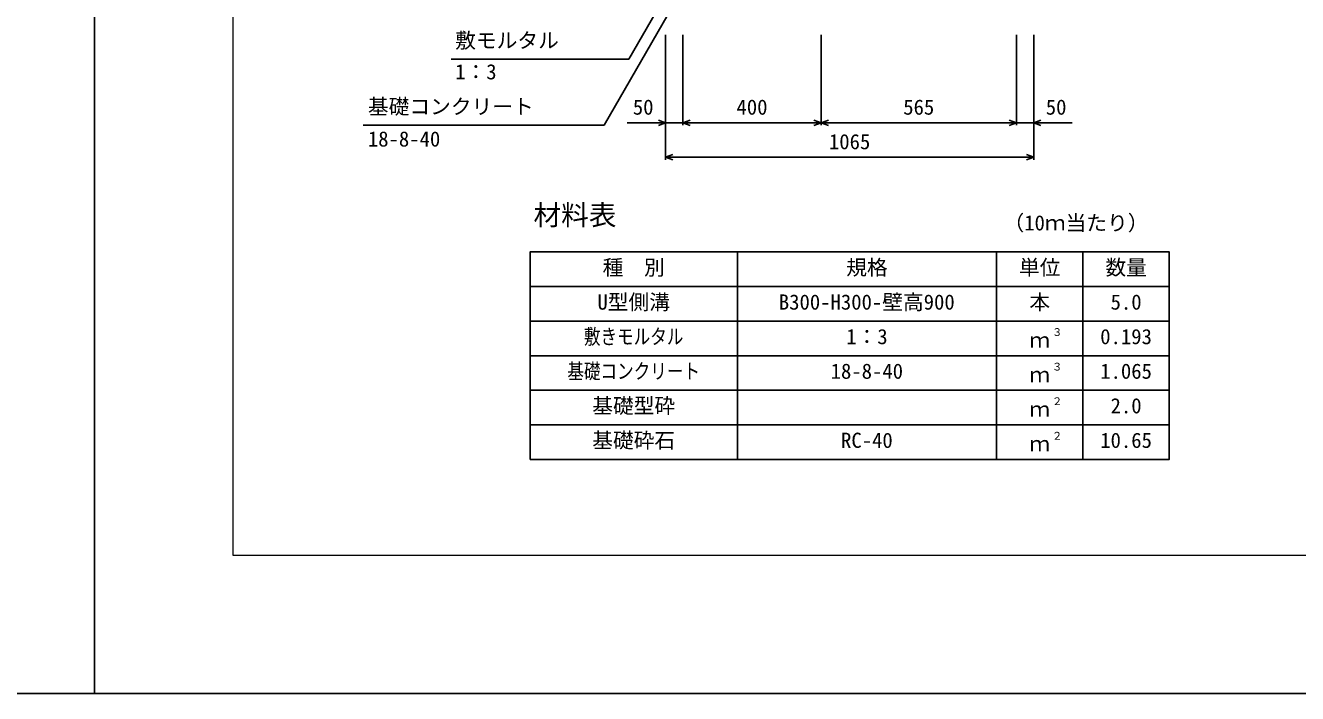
# Model space of a CAD drawing. Units: millimetres, scale not verified. Extents: x -16800 to 16800, y -5940 to 5940.
# Drawn here: x -200 to 3481, y -5940 to -4007 of the extents above; entities that cross this region are included whole.
import ezdxf
from ezdxf.enums import TextEntityAlignment as Align

# ---------------------------------------------------------------- set-up
doc = ezdxf.new("R2010")
doc.units = ezdxf.units.MM
doc.header["$LTSCALE"] = 20
for name, color, linetype, lineweight in [('0-0_DIM', 7, 'Continuous', 25), ('0-1_Defpoints', 5, 'Continuous', 25), ('0-3_HYO', 3, 'Continuous', 25), ('0-4_HYO2', 4, 'Continuous', 25), ('0-6_TXT', 7, 'Continuous', 25), ('0-7_WAKU', 3, 'Continuous', 13)]:
    doc.layers.add(name, color=color, linetype=linetype, lineweight=lineweight)
doc.styles.add('ＭＳ ゴシック', font='')
doc.styles.get('ＭＳ ゴシック').set_extended_font_data('MS Gothic')

msp = doc.modelspace()

# ---------------------------------------------------------------- linework, layer by layer
at = {"layer": '0-0_DIM'}
for p, q in [((1760.87, -3731.68), (1545.6, -4104.52)), ((1758.23, -3804.18), (1474.38, -4295.82)), ((1652.6, -4396.14), (1652.6, -4034.78)), ((1702.6, -4296.14), (1702.6, -4034.78)), ((2102.6, -4296.14), (2102.6, -4034.78)), ((2667.6, -4296.14), (2667.6, -4034.78)), ((2717.6, -4396.14), (2717.6, -4034.78)), ((1032.37, -4104.52), (1545.6, -4104.52)), ((777.38, -4295.82), (1474.38, -4295.82)), ((1652.6, -4288.64), (1540.81, -4288.64)), ((1652.6, -4288.64), (1702.6, -4288.64)), ((2102.6, -4288.64), (1702.6, -4288.64)), ((2102.6, -4288.64), (2667.6, -4288.64)), ((2717.6, -4288.64), (2667.6, -4288.64)), ((2717.6, -4288.64), (2829.4, -4288.64)), ((1652.6, -4388.64), (2717.6, -4388.64))]:
    msp.add_line(p, q, dxfattribs=at)
for points in [[(1631.46, -4280.95), (1652.6, -4288.64), (1631.46, -4296.34)], [(1723.75, -4296.34), (1702.6, -4288.64), (1723.75, -4280.95)], [(2081.46, -4296.34), (2102.6, -4288.64), (2081.46, -4280.95)], [(2123.75, -4296.34), (2102.6, -4288.64), (2123.75, -4280.95)], [(2646.46, -4280.95), (2667.6, -4288.64), (2646.46, -4296.34)], [(2738.75, -4280.95), (2717.6, -4288.64), (2738.75, -4296.34)], [(1673.75, -4396.34), (1652.6, -4388.64), (1673.75, -4380.95)], [(2696.46, -4380.95), (2717.6, -4388.64), (2696.46, -4396.34)]]:
    msp.add_lwpolyline(points, dxfattribs=at)
at = {"layer": '0-1_Defpoints'}
for points in [[(-16800, -5940), (0, -5940), (0, 5940), (-16800, 5940)], [(0, -5940), (16800, -5940), (16800, 5940), (0, 5940)]]:
    msp.add_lwpolyline(points, close=True, dxfattribs=at)
at = {"layer": '0-3_HYO'}
for p, q in [((1860.1, -4662.59), (1860.1, -5262.59)), ((2610.1, -4662.59), (2610.1, -5262.59)), ((2860.1, -4662.59), (2860.1, -5262.59)), ((1260.1, -4762.59), (3110.1, -4762.59))]:
    msp.add_line(p, q, dxfattribs=at)
msp.add_lwpolyline([(1260.1, -5262.59), (3110.1, -5262.59), (3110.1, -4662.59), (1260.1, -4662.59)], close=True, dxfattribs=at)
at = {"layer": '0-4_HYO2'}
for p, q in [((1260.1, -4862.59), (3110.1, -4862.59)), ((1260.1, -4962.59), (3110.1, -4962.59)), ((1260.1, -5062.59), (3110.1, -5062.59)), ((1260.1, -5162.59), (3110.1, -5162.59))]:
    msp.add_line(p, q, dxfattribs=at)
at = {"layer": '0-7_WAKU'}
msp.add_lwpolyline([(400, -5540), (16400, -5540), (16400, 5540), (400, 5540)], close=True, dxfattribs=at)

# ---------------------------------------------------------------- texts
at = {"layer": '0-0_DIM', "style": 'ＭＳ ゴシック'}
for s, p in [('敷モルタル', (1043.5, -4085.79)), ('1：3', (1043.5, -4176.48)), ('基礎コンクリート', (790.93, -4277.09)), ('50', (1557.6, -4278.64)), ('400', (1857.6, -4278.64)), ('565', (2340.1, -4278.64)), ('50', (2752.6, -4278.64)), ('18-8-40', (790.93, -4370.9)), ('1065', (2125.1, -4378.64))]:
    msp.add_text(s, height=43.99, dxfattribs=at).set_placement(p, align=Align.BOTTOM_LEFT)
at = {"layer": '0-6_TXT', "style": 'ＭＳ ゴシック'}
for s, height, p in [('材料表', 58.65, (1270.1, -4602.59)), ('（10ｍ当たり）', 43.99, (2630.1, -4613.59)), ('種\u3000別', 43.99, (1470.1, -4742.59)), ('規格', 43.99, (2175.1, -4742.59)), ('単位', 43.99, (2675.1, -4742.59)), ('数量', 43.99, (2925.1, -4742.59)), ('U型側溝', 43.99, (1455.1, -4842.59)), ('B300-H300-壁高900', 43.99, (1980.1, -4842.59)), ('本', 43.99, (2705.1, -4842.59)), ('5.0', 43.99, (2940.1, -4842.59)), ('1：3', 43.99, (2175.1, -4942.59)), ('３', 21.99, (2770.65, -4912.22)), ('0.193', 43.99, (2910.1, -4942.59)), ('ｍ', 43.99, (2705.1, -4952.59)), ('18-8-40', 43.99, (2130.1, -5042.59)), ('ｍ', 43.99, (2705.1, -5052.59)), ('３', 21.99, (2770.65, -5012.22)), ('1.065', 43.99, (2910.1, -5042.59)), ('基礎型砕', 43.99, (1440.1, -5142.59)), ('ｍ', 43.99, (2705.1, -5152.59)), ('２', 21.99, (2770.65, -5112.22)), ('2.0', 43.99, (2940.1, -5142.59)), ('基礎砕石', 43.99, (1440.1, -5242.59)), ('RC-40', 43.99, (2160.1, -5242.59)), ('２', 21.99, (2770.65, -5212.22)), ('10.65', 43.99, (2910.1, -5242.59)), ('ｍ', 43.99, (2705.1, -5252.59))]:
    msp.add_text(s, height=height, dxfattribs=at).set_placement(p, align=Align.BOTTOM_LEFT)
at = {"layer": '0-6_TXT', "style": 'ＭＳ ゴシック', "width": 0.8}
for s, p in [('敷きモルタル', (1416.1, -4942.59)), ('基礎コンクリート', (1368.1, -5042.59))]:
    msp.add_text(s, height=43.99, dxfattribs=at).set_placement(p, align=Align.BOTTOM_LEFT)

doc.saveas('drawing.dxf')
